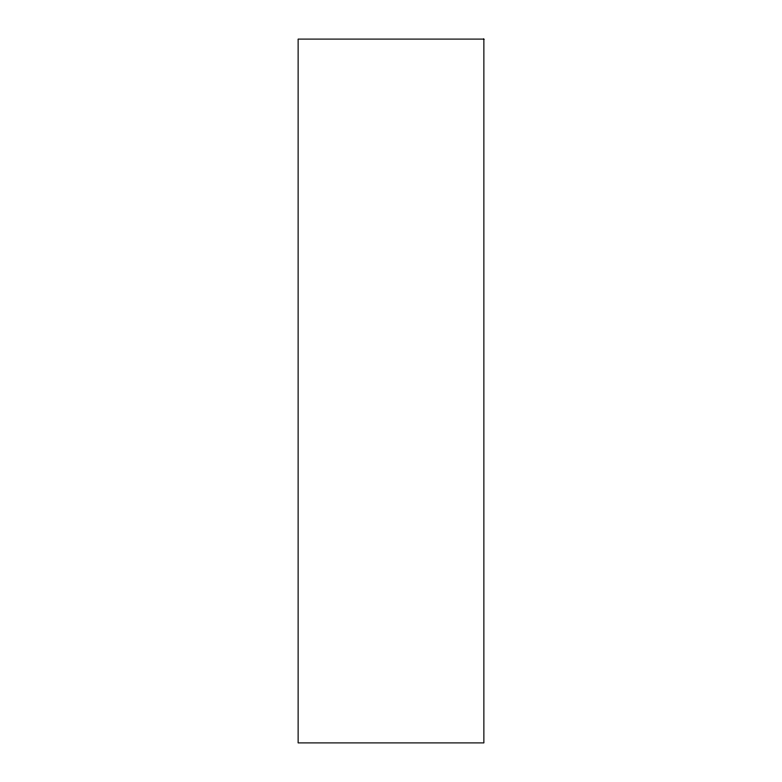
<?xml version="1.0" encoding="UTF-8"?>
<svg xmlns="http://www.w3.org/2000/svg" width="782" height="782" viewBox="0 0 782 782"><rect width="100%" height="100%" fill="white"/><g stroke="black" fill="none" stroke-linecap="round" stroke-linejoin="round"><path stroke-width="1.17" d="M483.872 39.1L298.128 39.1L298.128 742.9L483.872 742.9L483.872 39.1"/></g></svg>
